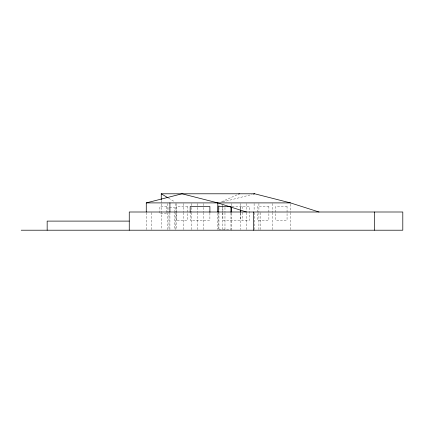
<?xml version="1.0" encoding="UTF-8"?>
<svg xmlns="http://www.w3.org/2000/svg" width="424" height="424" viewBox="0 0 424 424"><rect width="100%" height="100%" fill="white"/><g stroke="black" fill="none" stroke-linecap="round" stroke-linejoin="round"><path stroke-width="0.32" stroke-dasharray="2.12 1.59" d="M221.508 201.76L237.7 194.558M222.786 201.925L252.153 194.446M232.087 206.541L249.577 206.541L249.577 220.194L222.886 220.194L222.886 206.541M169.573 207.447L174.423 207.447L174.423 210.702M168.614 198.178L174.852 201.888M290.461 204.198L290.461 212M290.461 212.652L290.461 229.554M272.288 203.547L272.288 212M272.288 212.652L272.288 230.206M260.251 212.652L260.251 229.554M258.916 203.547L258.916 212M258.916 212.652L258.916 229.554M254.707 212.652L254.707 229.554M254.109 203.547L254.109 210.702M246.556 203.547L246.556 212M246.556 212.652L246.556 229.554M242.602 206.541L242.602 209.79M242.602 212.392L242.602 220.194M240.742 203.547L240.742 209.398M240.742 213.299L240.742 229.554M240.488 206.541L240.488 209.138M240.488 213.039L240.488 220.194M231.403 203.547L231.403 206.149M231.403 213.299L231.403 230.206M230.948 213.039L230.948 229.294L218.222 229.294L218.222 213.039M224.969 207.447L224.969 212M224.969 212.652L224.969 230.206M222.563 204.85L222.563 206.801M222.563 207.447L222.563 212M222.563 212.652L222.563 229.554M218.954 204.85L218.954 206.801M218.954 207.447L218.954 212M218.954 212.652L218.954 229.554M217.772 213.299L217.772 229.554M209.896 213.039L209.896 220.194L190.18 220.194L190.18 213.039M203.388 203.547L203.388 206.801M203.388 207.447L203.388 212M203.388 212.652L203.388 229.554M197.372 203.547L197.372 206.801M197.372 207.447L197.372 212M197.372 212.652L197.372 229.554M191.505 203.547L191.505 206.801M191.505 207.447L191.505 212M191.505 212.652L191.505 229.554M183.55 203.547L183.55 212M183.55 212.652L183.55 229.554M176.554 203.547L176.554 210.702M176.554 211.348L176.554 229.554M175.785 203.547L175.785 212M175.785 212.652L175.785 229.554M174.423 211.348L174.423 229.554M169.918 212.652L169.918 229.554M168.969 207.447L168.969 210.702M168.969 211.348L168.969 229.554M167.846 203.547L167.846 212M167.846 212.652L167.846 229.554M161.247 200.414L161.247 203.064M161.247 203.727L161.247 229.543M151.575 212.652L151.575 229.554M146.264 212.652L146.264 229.554M166.696 206.541L159.88 206.541L159.88 213.818L166.696 213.818L166.696 206.541M187.599 206.541L176.241 206.541L176.241 220.194L187.599 220.194L187.599 206.541M268.88 206.541L257.516 206.541L257.516 220.194L268.88 220.194L268.88 206.541M287.053 206.541L275.695 206.541L275.695 220.194L287.053 220.194L287.053 206.541"/><path stroke-width="0.64" d="M238.553 194.176L239.401 193.794M146.264 212L146.264 202.9L182.018 193.794L217.772 202.9L246.323 212M253.43 194.123L254.707 193.794L290.461 202.9L319.018 212M161.247 199.752L161.247 193.794L254.707 193.794M146.264 202.9L290.461 202.9M230.312 206.541L218.222 206.541L218.222 212.392M129.256 221.1L47.159 221.1L47.159 230.206M21.2 230.206L402.8 230.206L402.8 212L129.256 212L129.256 230.206M161.247 193.794L168.047 197.844M374.625 212L374.625 230.206M253.372 212L253.372 230.206M240.488 209.79L240.488 212.392M231.403 206.801L231.403 212M230.948 206.541L230.948 212.392M217.772 202.9L217.772 212M209.896 212.392L209.896 206.541L190.18 206.541L190.18 212.392M169.918 202.9L169.918 212"/></g></svg>
